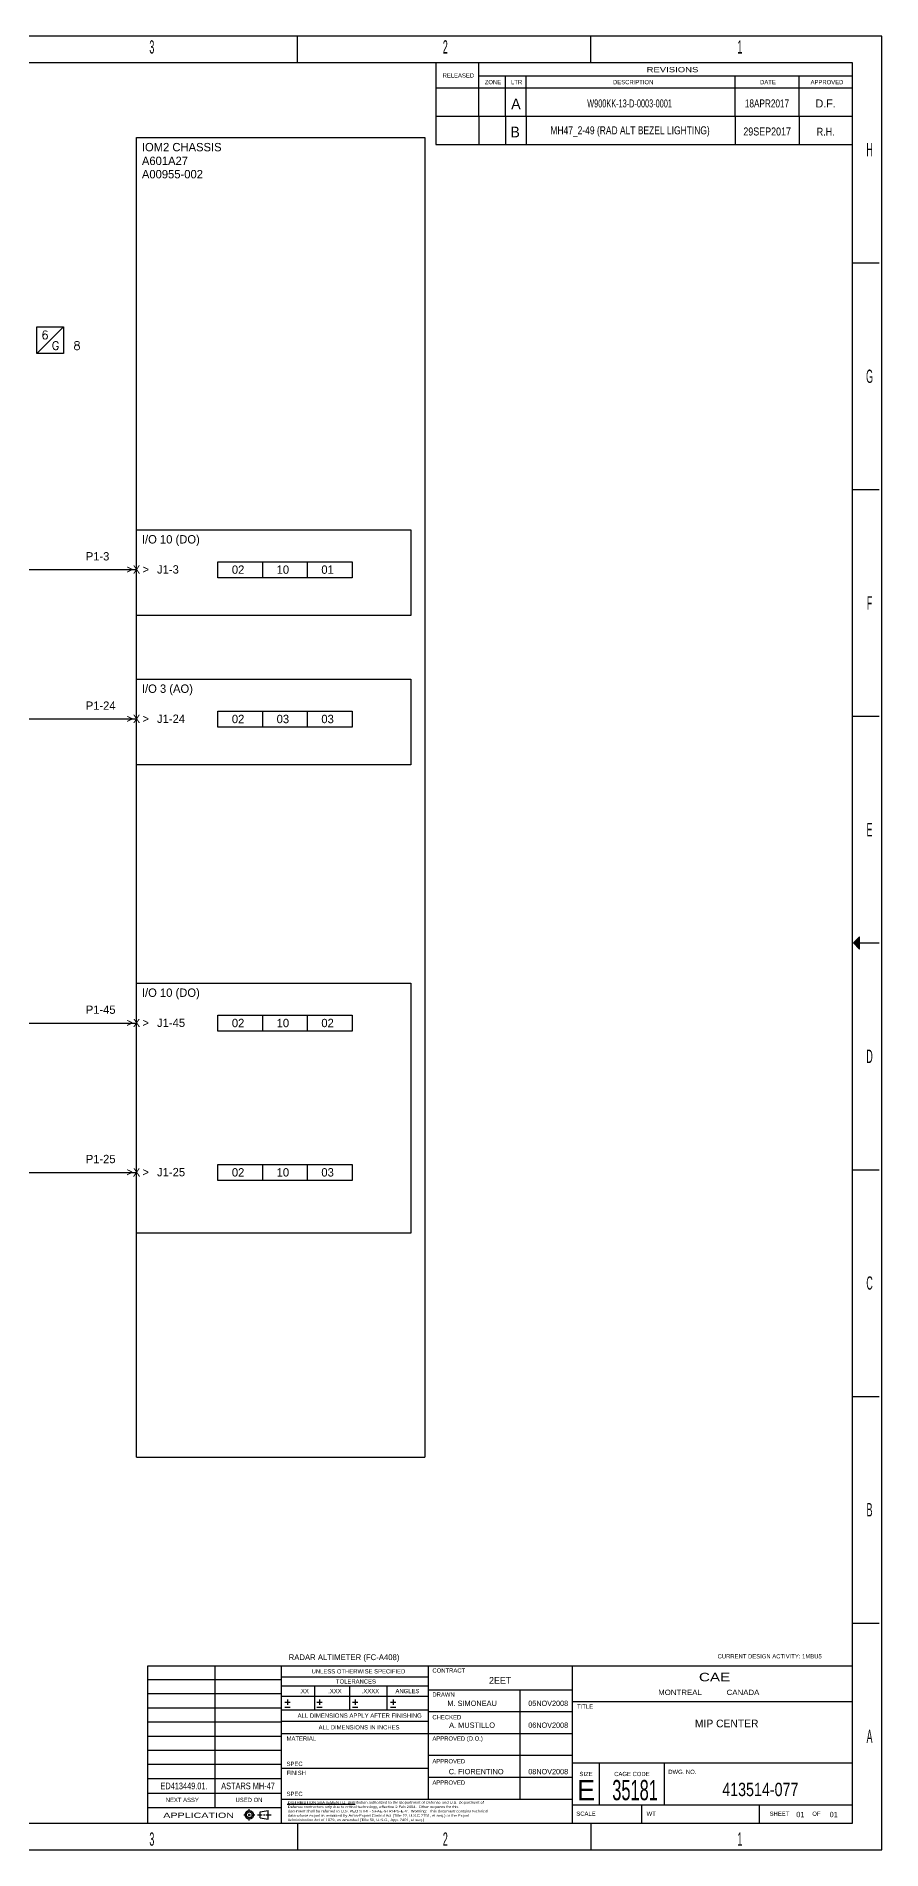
# Model space of a CAD drawing. Header units: inches. Extents: x -0.6 to 43.4, y -0.5 to 33.5.
# Drawn here: x 27.61 to 43.45, y -0.5 to 33.5 of the extents above; entities that cross this region are included whole.
import ezdxf
from ezdxf.enums import TextEntityAlignment as Align

# ---------------------------------------------------------------- set-up
doc = ezdxf.new("R2010")
doc.units = ezdxf.units.IN
doc.header["$MEASUREMENT"] = 0
doc.linetypes.add('DGN5', pattern=[0.257639, 0.08588, -0.171759])
doc.layers.add('Title', color=6, linetype='Continuous')
doc.styles.add('dgn000', font='dgn000.shx')
doc.styles.add('dgn001', font='dgn001.shx')
doc.styles.add('dgn003', font='dgn003.shx')
doc.styles.add('dgn028', font='dgn028.shx')
doc.styles.add('dgn050', font='dgn050.shx')
doc.styles.add('dgn175', font='dgn175.shx')
doc.styles.add('SCHEMATIC', font='romans.shx', dxfattribs={"height": 0.156})

# ---------------------------------------------------------------- blocks, each defined once
blk = doc.blocks.new('A$C21555F41')
at = {"layer": 'Title', "lineweight": 5, "style": 'dgn000'}
blk.add_text('CURRENT DESIGN ACTIVITY: 1MBU5', height=0.08, dxfattribs=at).set_placement((-2.526, 0.217), align=Align.TOP_LEFT)
blk = doc.blocks.new('A$C34C508EE')
at = {"layer": 'Title'}
blk.add_blockref('A$C21555F41', (0, 0), dxfattribs=at)
blk = doc.blocks.new('EFORM-W900KK-13-D-0003-0001_1')
at = {"layer": 'Title'}
blk.add_hatch(color=256, dxfattribs=at).paths.add_polyline_path([(43.036, 16.384), (42.92, 16.5), (43.036, 16.616)])
for p, q in [((32.5, 33), (32.5, 33.5)), ((38, 33), (38, 33.5)), ((35.096, 33), (35.096, 32)), ((35.9, 32), (35.9, 33)), ((42.9, 32.749), (35.9, 32.749)), ((36.398, 32), (36.398, 32.749)), ((36.787, 32), (36.787, 32.749)), ((40.702, 32), (40.702, 32.749)), ((41.903, 32), (41.903, 32.749)), ((35.096, 32.531), (42.9, 32.531)), ((42.9, 29.25), (43.4, 29.25)), ((43.02, 29.25), (43.4, 29.25)), ((42.9, 25), (43.4, 25)), ((42.9, 20.75), (43.4, 20.75)), ((43.036, 16.5), (43.4, 16.5)), ((42.9, 12.25), (43.4, 12.25)), ((42.9, 8), (43.4, 8)), ((42.9, 3.75), (43.4, 3.75)), ((30.95, 2.95), (30.95, 0.291)), ((32.2, 0), (32.2, 2.95)), ((32.2, 2.74), (34.955, 2.74)), ((34.955, 0.45), (34.955, 2.95)), ((37.656, 0), (37.656, 2.95)), ((32.2, 2.685), (29.7, 2.685)), ((32.2, 2.42), (29.7, 2.42)), ((32.2, 2.57), (34.955, 2.57)), ((32.821, 2.57), (32.821, 2.12)), ((33.476, 2.57), (33.476, 2.12)), ((34.178, 2.57), (34.178, 2.12)), ((34.955, 2.5), (37.656, 2.5)), ((36.671, 2.5), (36.671, 0.45)), ((32.2, 2.155), (29.7, 2.155)), ((32.2, 2.38), (34.955, 2.38)), ((32.2, 2.12), (34.955, 2.12)), ((32.265, 2.264), (32.365, 2.264)), ((32.365, 2.164), (32.265, 2.164)), ((32.315, 2.314), (32.315, 2.214)), ((32.866, 2.264), (32.966, 2.264)), ((32.966, 2.164), (32.866, 2.164)), ((32.916, 2.314), (32.916, 2.214)), ((33.531, 2.264), (33.631, 2.264)), ((33.631, 2.164), (33.531, 2.164)), ((33.581, 2.314), (33.581, 2.214)), ((34.243, 2.264), (34.343, 2.264)), ((34.343, 2.164), (34.243, 2.164)), ((34.293, 2.314), (34.293, 2.214)), ((34.955, 2.09), (37.656, 2.09)), ((37.656, 2.28), (42.9, 2.28)), ((32.2, 1.891), (29.7, 1.891)), ((32.2, 1.91), (34.955, 1.91)), ((32.2, 1.626), (29.7, 1.626)), ((32.2, 1.361), (29.7, 1.361)), ((32.2, 1.68), (37.656, 1.68)), ((32.2, 1.096), (29.7, 1.096)), ((32.2, 1.03), (34.955, 1.03)), ((34.955, 1.27), (37.656, 1.27)), ((37.656, 1.13), (42.9, 1.13)), ((38.161, 0.34), (38.161, 1.13)), ((39.374, 1.13), (39.374, 0.34)), ((32.2, 0.831), (29.7, 0.831)), ((34.955, 0.86), (37.656, 0.86)), ((29.7, 0.561), (32.2, 0.561)), ((32.2, 0.45), (37.656, 0.45)), ((32.306, 0.353), (33.584, 0.353)), ((29.7, 0.291), (32.2, 0.291)), ((31.493, 0.154), (31.555, 0.154)), ((31.577, 0.154), (31.62, 0.154)), ((31.599, 0.198), (31.599, 0.26)), ((31.599, 0.132), (31.599, 0.176)), ((31.599, 0.048), (31.599, 0.111)), ((31.642, 0.154), (31.704, 0.154)), ((31.754, 0.154), (31.839, 0.154)), ((31.805, 0.208), (31.952, 0.234)), ((31.805, 0.1), (31.805, 0.208)), ((31.805, 0.1), (31.952, 0.074)), ((31.863, 0.154), (31.887, 0.154)), ((31.91, 0.154), (32.007, 0.154)), ((31.952, 0.074), (31.952, 0.234)), ((32.5, 0), (32.5, -0.5)), ((37.656, 0.34), (42.9, 0.34)), ((38, 0), (38, -0.5)), ((38.957, 0), (38.957, 0.34)), ((41.156, 0.34), (41.156, 0))]:
    blk.add_line(p, q, dxfattribs=at)
at = {"layer": 'Title', "flags": 128}
for points in [[(-0.55, -0.5), (43.45, -0.5), (43.45, 33.5), (-0.55, 33.5), (-0.55, -0.5)], [(0, 0), (42.9, 0), (42.9, 33), (0, 33), (0, 0)], [(42.92, 16.5), (43.036, 16.384), (43.036, 16.616), (42.92, 16.5)], [(29.7, 0), (29.7, 2.95), (42.9, 2.95)]]:
    blk.add_lwpolyline(points, dxfattribs=at)
at = {"layer": 'Title'}
for radius in [0.0802, 0.0541]:
    blk.add_circle((31.599, 0.154), radius, dxfattribs=at)
for s, height, style, width, p in [('3', 0.25, 'dgn000', 0.500016, (29.772, 33.3)), ('2', 0.25, 'dgn000', 0.500016, (35.272, 33.3)), ('1', 0.25, 'dgn000', 0.500016, (40.793, 33.3)), ('RELEASED', 0.08, 'dgn000', 1.000008, (35.516, 32.765)), ('ZONE', 0.08, 'dgn000', 0.999992, (36.165, 32.64)), ('REVISIONS', 0.1, 'dgn000', 1.331087, (39.529, 32.875)), ('DATE', 0.08, 'dgn000', 0.999992, (41.318, 32.64)), ('H', 0.25, 'dgn000', 0.500016, (43.222, 31.375)), ('G', 0.25, 'dgn000', 0.500016, (43.222, 27.125)), ('F', 0.25, 'dgn000', 0.500016, (43.222, 22.875)), ('E', 0.25, 'dgn000', 0.500016, (43.222, 18.625)), ('E', 0.25, 'dgn000', 0.500016, (43.222, 18.625)), ('D', 0.25, 'dgn000', 0.500016, (43.222, 14.375)), ('C', 0.25, 'dgn000', 0.500016, (43.222, 10.125)), ('B', 0.25, 'dgn000', 0.500016, (43.222, 5.875)), ('CAE', 0.16, 'dgn000', 1.330983, (40.318, 2.737)), ('MONTREAL', 0.1, 'dgn000', 1.099996, (39.67, 2.45)), ('CANADA', 0.1, 'dgn000', 1.09999, (40.85, 2.45)), ('ALL DIMENSIONS APPLY AFTER FINISHING', 0.08, 'dgn000', 0.874997, (33.667, 2.015)), ('A', 0.25, 'dgn000', 0.500016, (43.222, 1.625)), ('35181', 0.38, 'dgn001', 0.605262, (38.828, 0.618)), ('APPLICATION', 0.1, 'dgn000', 1.5, (30.649, 0.145)), ('3', 0.25, 'dgn000', 0.500016, (29.772, -0.3)), ('2', 0.25, 'dgn000', 0.500016, (35.272, -0.3)), ('1', 0.25, 'dgn000', 0.500016, (40.793, -0.3))]:
    blk.add_text(s, height=height, dxfattribs=dict(at, style=style, width=width)).set_placement(p, align=Align.MIDDLE_CENTER)
for s, height, style, p in [('LTR', 0.08, 'dgn000', (36.608, 32.64)), ('DESCRIPTION', 0.08, 'dgn000', (38.793, 32.64)), ('APPROVED', 0.08, 'dgn000', (42.424, 32.64)), ('UNLESS OTHERWISE SPECIFIED', 0.08, 'dgn000', (33.644, 2.845)), ('.XX', 0.08, 'dgn000', (32.625, 2.475)), ('.XXX', 0.08, 'dgn000', (33.203, 2.475)), ('TOLERANCES', 0.08, 'dgn000', (33.597, 2.655)), ('.XXXX', 0.08, 'dgn000', (33.869, 2.475)), ('ANGLES', 0.08, 'dgn000', (34.562, 2.475)), ('D71-E001', 0.0001, 'dgn175', (35.031, 2.45)), ('ALL DIMENSIONS IN INCHES', 0.08, 'dgn000', (33.655, 1.795)), ('E', 0.38, 'dgn001', (37.909, 0.618)), ('NEXT ASSY', 0.08, 'dgn000', (30.343, 0.434)), ('USED ON', 0.08, 'dgn000', (31.593, 0.434))]:
    blk.add_text(s, height=height, dxfattribs=dict(at, style=style)).set_placement(p, align=Align.MIDDLE_CENTER)
at = {"layer": 'Title', "style": 'dgn000'}
for s, height, width, p in [('CONTRACT', 0.08, 1.000008, (35.03, 2.9)), ('CHECKED', 0.08, 1.000008, (35.03, 2.025)), ('MATERIAL', 0.08, 1.000008, (32.297, 1.625)), ('SPEC', 0.08, 1.000008, (32.297, 1.15)), ('FINISH', 0.08, 1.000008, (32.297, 0.981)), ('SPEC', 0.08, 1.000008, (32.297, 0.587)), ('DISTRIBUTION STATEMENT D. Distribution authorized to the Department of Defense and U.S. Department of', 0.0476, 1.176471, (32.32, 0.41)), ('Administration Act of 1979, as amended (Title 50, U.S.C., App. 2401, et seq.)', 0.0476, 1.176471, (32.32, 0.084)), ('document shall be referred to U.S. PEO STRI - SFAE-STRI-PS-E-V.  Warning:  This document contains technical', 0.0476, 1.176471, (32.32, 0.247)), ('data whose export is restricted by Arms-Export Control Act (Title 22, U.S.C 2751, et seq.) or the Export', 0.0476, 1.176471, (32.32, 0.165)), ('Defense contractors only due to critical technology, effective 2 Feb 2004.  Other requests for this', 0.0476, 1.176471, (32.32, 0.328))]:
    blk.add_text(s, height=height, dxfattribs=dict(at, width=width)).set_placement(p, align=Align.TOP_LEFT)
for s, p in [('DRAWN', (35.03, 2.45)), ('TITLE', (37.741, 2.225)), ('APPROVED (D.O.)', (35.03, 1.625)), ('APPROVED', (35.03, 1.2)), ('APPROVED', (35.03, 0.8)), ('DWG. NO.', (39.45, 1))]:
    blk.add_text(s, height=0.08, dxfattribs=at).set_placement(p, align=Align.TOP_LEFT)
at = {"layer": 'Title', "style": 'dgn000', "width": 1.000008}
blk.add_text('SIZE', height=0.08, dxfattribs=at).set_placement((37.909, 0.96), align=Align.TOP_CENTER)
at = {"layer": 'Title', "style": 'dgn000'}
blk.add_text('CAGE CODE', height=0.08, dxfattribs=at).set_placement((38.768, 0.96), align=Align.TOP_CENTER)
for s, width, p in [('SCALE', 1.000008, (37.727, 0.175)), ('WT', 1.000015, (39.044, 0.175)), ('SHEET', 1.000008, (41.35, 0.175)), ('OF', 1.000015, (42.149, 0.175))]:
    blk.add_text(s, height=0.08, dxfattribs=dict(at, width=width)).set_placement(p, align=Align.MIDDLE_LEFT)
blk = doc.blocks.new('DESTINATION_3')
blk.add_line((-0.25, -0.25), (0.25, 0.25))
blk.add_3dface([(-0.25, 0.25), (0.25, 0.25), (0.25, -0.25), (-0.25, -0.25)])

msp = doc.modelspace()

# ---------------------------------------------------------------- linework, layer by layer
for p, q in [((29.486, 31.6), (34.886, 31.6)), ((29.486, 6.862), (29.486, 31.6)), ((34.886, 31.6), (34.886, 6.862)), ((29.486, 24.247), (34.627, 24.247)), ((34.627, 24.247), (34.627, 22.64)), ((13.295, 23.5), (29.486, 23.5)), ((31.847, 23.646), (31.847, 23.346)), ((32.685, 23.646), (32.685, 23.346)), ((34.627, 22.64), (29.486, 22.64)), ((29.486, 21.447), (34.627, 21.447)), ((34.627, 21.447), (34.627, 19.84)), ((31.847, 20.846), (31.847, 20.546)), ((32.685, 20.846), (32.685, 20.546)), ((13.295, 20.7), (29.486, 20.7)), ((34.627, 19.84), (29.486, 19.84)), ((29.486, 15.747), (34.627, 15.747)), ((34.627, 15.747), (34.627, 11.058)), ((13.295, 15), (29.486, 15)), ((31.847, 15.146), (31.847, 14.846)), ((32.685, 15.146), (32.685, 14.846)), ((31.847, 12.346), (31.847, 12.046)), ((32.685, 12.346), (32.685, 12.046)), ((13.295, 12.2), (29.486, 12.2)), ((34.627, 11.058), (29.486, 11.058)), ((29.486, 6.862), (34.886, 6.862))]:
    msp.add_line(p, q)
for points in [[(31.008, 23.646), (33.529, 23.646), (33.529, 23.346), (31.008, 23.346)], [(31.008, 20.846), (33.529, 20.846), (33.529, 20.546), (31.008, 20.546)], [(31.008, 15.146), (33.529, 15.146), (33.529, 14.846), (31.008, 14.846)], [(31.008, 12.346), (33.529, 12.346), (33.529, 12.046), (31.008, 12.046)]]:
    msp.add_lwpolyline(points, close=True)
at = {"layer": 'Title'}
for p, q in [((35.096, 32), (42.9, 32)), ((35.096, 32), (35.096, 31.469)), ((35.1, 32), (42.9, 32)), ((35.1, 32), (42.9, 32)), ((35.1, 32), (42.9, 32)), ((35.9, 32), (35.9, 31.469)), ((36.398, 32), (36.398, 31.469)), ((36.787, 32), (36.787, 31.469)), ((40.702, 32), (40.702, 31.469)), ((41.903, 32), (41.903, 31.469)), ((35.096, 31.469), (42.9, 31.469))]:
    msp.add_line(p, q, dxfattribs=at)

# ---------------------------------------------------------------- block references
ref = msp.add_blockref('DESTINATION_3', (27.869, 27.8))
ref.add_attrib('H', '6', dxfattribs={"height": 0.156, "style": 'SCHEMATIC'}).set_placement((27.769, 27.9), align=Align.MIDDLE_CENTER)
ref.add_attrib('V', 'G', dxfattribs={"height": 0.156, "style": 'SCHEMATIC'}).set_placement((27.969, 27.7), align=Align.MIDDLE_CENTER)
ref.add_attrib('S', '8', dxfattribs={"height": 0.156, "style": 'SCHEMATIC'}).set_placement((28.369, 27.7), align=Align.MIDDLE_CENTER)
for name, p in [('EFORM-W900KK-13-D-0003-0001_1', (0, 0)), ('A$C34C508EE', (42.9, 2.95))]:
    msp.add_blockref(name, p, dxfattribs=at)

# ---------------------------------------------------------------- texts
at = {"linetype": 'DGN5', "style": 'dgn050'}
for s, p in [('IOM2 CHASSIS', (29.586, 31.5)), ('A601A27', (29.586, 31.243)), ('A00955-002', (29.586, 30.993)), ('I/O 10 (DO)', (29.586, 24.147)), ('I/O 3 (AO)', (29.586, 21.347)), ('I/O 10 (DO)', (29.586, 15.647))]:
    msp.add_text(s, height=0.157, dxfattribs=at).set_placement(p, align=Align.TOP_LEFT)
at = {"linetype": 'Continuous'}
for s, height, style, p in [('P1-3', 0.156, 'dgn003', (28.535, 23.75)), ('J1-3', 0.157, 'dgn050', (29.87, 23.504)), ('P1-24', 0.156, 'dgn003', (28.535, 20.95)), ('J1-24', 0.157, 'dgn050', (29.87, 20.704)), ('P1-45', 0.156, 'dgn003', (28.535, 15.25)), ('J1-45', 0.157, 'dgn050', (29.87, 15.004)), ('P1-25', 0.156, 'dgn003', (28.535, 12.45)), ('J1-25', 0.157, 'dgn050', (29.87, 12.204))]:
    msp.add_text(s, height=height, dxfattribs=dict(at, style=style)).set_placement(p, align=Align.MIDDLE_LEFT)
at = {"style": 'dgn050', "text_generation_flag": 4}
for p in [(29.356, 23.499), (29.656, 23.499), (29.356, 20.699), (29.656, 20.699), (29.356, 14.999), (29.656, 14.999), (29.356, 12.199), (29.656, 12.199)]:
    msp.add_text('>', height=0.156, dxfattribs=at).set_placement(p, align=Align.MIDDLE_CENTER)
for s, height, style, p in [('X', 0.156, 'dgn003', (29.486, 23.5)), ('X', 0.156, 'dgn003', (29.486, 20.7)), ('X', 0.156, 'dgn003', (29.486, 15)), ('X', 0.156, 'dgn003', (29.486, 12.2)), ('        2EET        ', 0.125, 'dgn050', (36.3, 2.675)), ('M. SIMONEAU    ', 0.1, 'dgn050', (35.85, 2.245)), ('A. MUSTILLO    ', 0.1, 'dgn050', (35.85, 1.835)), ('       MIP CENTER        ', 0.14434, 'dgn050', (40.572, 1.867)), ('C. FIORENTINO', 0.1, 'dgn050', (35.85, 0.965)), ('01', 0.1, 'dgn050', (41.925, 0.16)), ('01', 0.1, 'dgn050', (42.55, 0.16))]:
    msp.add_text(s, height=height, dxfattribs=dict(style=style)).set_placement(p, align=Align.MIDDLE_CENTER)
at = {"style": 'dgn050'}
for s, p in [('02', (31.272, 23.5)), ('10', (32.111, 23.5)), ('01', (32.949, 23.5)), ('02', (31.272, 20.7)), ('03', (32.111, 20.7)), ('03', (32.949, 20.7)), ('02', (31.272, 15)), ('10', (32.111, 15)), ('02', (32.949, 15)), ('02', (31.272, 12.2)), ('10', (32.111, 12.2)), ('03', (32.949, 12.2))]:
    msp.add_text(s, height=0.157, dxfattribs=at).set_placement(p, align=Align.MIDDLE_LEFT)
msp.add_text('RADAR ALTIMETER (FC-A408)                          ', height=0.10826, dxfattribs=at).set_placement((32.336, 3.055))
for s, height, width, p in [('05NOV2008', 0.1, 0.849999, (37.2, 2.245)), ('06NOV2008', 0.1, 0.849999, (37.2, 1.835)), ('ED413449.01.', 0.125, 0.799998, (30.375, 0.696)), ('ASTARS MH-47', 0.125, 0.799998, (31.575, 0.696)), ('08NOV2008', 0.1, 0.849999, (37.2, 0.965)), ('   413514-077    ', 0.25, 0.8, (41.212, 0.63))]:
    msp.add_text(s, height=height, dxfattribs=dict(at, width=width)).set_placement(p, align=Align.MIDDLE_CENTER)
at = {"layer": 'Title', "attachment_point": 5, "line_spacing_factor": 0.6}
for s, insert, char_height, style in [('A', (36.595, 32.232), 0.2, 'dgn050'), ('\\H1x;\\W0.6;W900KK-13-D-0003-0001', (38.725, 32.24), 0.15, 'dgn050'), ('\\H1x;\\W0.766664;18APR2017', (41.3, 32.24), 0.15, 'dgn050'), ('D.F.', (42.4, 32.24), 0.15, 'dgn050'), ('B', (36.58, 31.705), 0.2, 'dgn050'), ('\\H1x;\\W0.833333;29SEP2017', (41.303, 31.714), 0.15, 'dgn028'), ('\\H1x;\\W0.833333;R.H.', (42.4, 31.71), 0.15, 'dgn028')]:
    msp.add_mtext(s, dxfattribs=dict(at, insert=insert, char_height=char_height, style=style))
at = {"layer": 'Title', "insert": (38.734, 31.714), "char_height": 0.15, "attachment_point": 5, "rotation": 360, "line_spacing_factor": 0.6, "style": 'dgn028'}
msp.add_mtext('\\H1x;\\W0.790062;MH47_2-49 (RAD ALT BEZEL LIGHTING)', dxfattribs=at)

doc.saveas('drawing.dxf')
